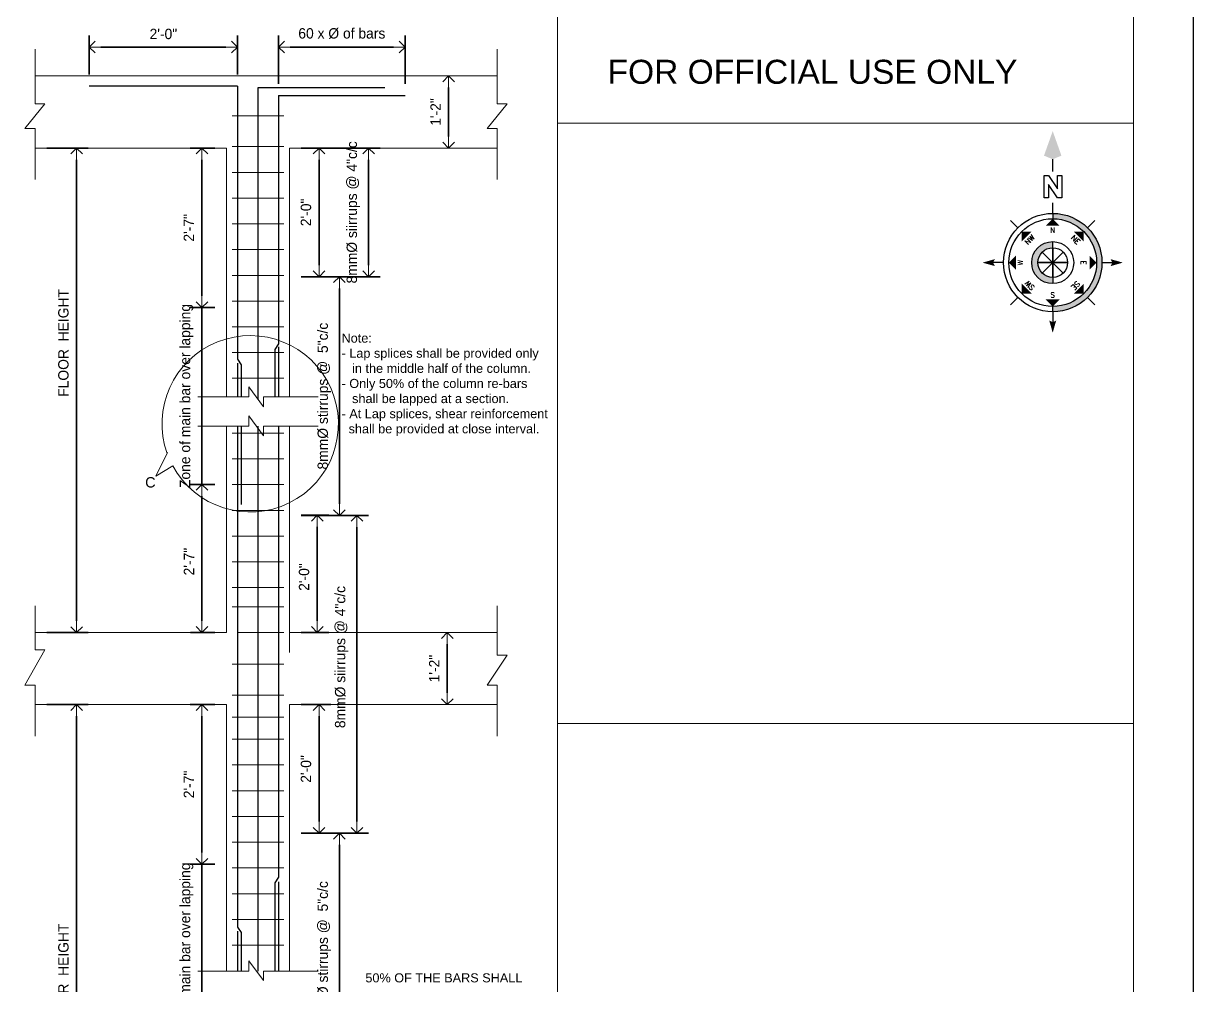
# Model space of a CAD drawing. Header units: inches. Extents: x 10143 to 33197, y -150 to 3760.
# Drawn here: x 15906 to 16809, y 1297 to 2040 of the extents above; entities that cross this region are included whole.
import ezdxf
from ezdxf.enums import TextEntityAlignment as Align

# ---------------------------------------------------------------- set-up
doc = ezdxf.new("R2010")
doc.units = ezdxf.units.IN
doc.header["$LTSCALE"] = 0.5
doc.header["$MEASUREMENT"] = 0
doc.header["$PDMODE"] = 66
for name, color, linetype, lineweight in [('DIM', 180, 'Continuous', 5), ('ELE1', 3, 'Continuous', 9), ('hatch', 9, 'Continuous', 0), ('STIRRUPS', 14, 'Continuous', 18), ('TEXT', 220, 'Continuous', 9), ('texts', 152, 'Continuous', 35)]:
    doc.layers.add(name, color=color, linetype=linetype, lineweight=lineweight)
doc.layers.add('OUTLINE', color=116, linetype='Continuous')
doc.layers.add('REBARS', color=5, linetype='Continuous')
doc.styles.add('Labels', font='arial.ttf', dxfattribs={"height": 8})
doc.styles.add('PRABIN', font='BKANT.TTF', dxfattribs={"height": 8})
doc.styles.add('Romans', font='romans.shx')
doc.styles.get("Standard").update_dxf_attribs({"font": 'arial.ttf'})
doc.dimstyles.new("Copy of S-2'", dxfattribs={"dimscale": 96, "dimtxt": 9, "dimasz": 0.09375, "dimexe": 0.09375, "dimexo": 0.09375, "dimgap": 0.0625, "dimtad": 1, "dimdec": 0, "dimlfac": 0.25, "dimzin": 3, "dimdsep": 46, "dimlunit": 3, "dimtxsty": 'PRABIN', "dimblk": 'OPEN90', "dimcen": 0.09375, "dimdle": 0.09375, "dimclrd": 256, "dimclre": 34, "dimclrt": 256, "dimadec": 0, "dimazin": 1, "dimtfac": 1, "dimtdec": 0, "dimtix": 1, "dimtmove": 0, "dimatfit": 3, "dimldrblk": 'DOTSMALL', "dimfxl": 1, "dimtolj": 1, "dimtzin": 1, "dimarcsym": 0})

# ---------------------------------------------------------------- blocks, each defined once
blk = doc.blocks.new('Anno_North_J_Metric')
h = blk.add_hatch(color=0)
h.paths.add_polyline_path([(-4.17, 0), (-4.68, 0, 1), (4.68, 0), (4.17, 0, -1)])
h.paths.add_polyline_path([(1.41, 0), (2, 0, 1), (-2, 0), (-1.41, 0, -1)])
at = {"color": 0}
for p, q in [((0, 4.68), (0, 5.67)), ((-3.31, 3.31), (-4.01, 4.01)), ((3.31, 3.31), (4.01, 4.01)), ((0, -1.41), (0, 1.41)), ((0, 1.41), (0, -1.41)), ((-4.68, 0), (-5.67, 0)), ((-4.68, 0), (-4.17, 0)), ((-1.41, 0), (-2, 0)), ((1.41, 0), (-1.41, 0)), ((-1.41, 0), (1.41, 0)), ((1, 1), (-1, -1)), ((1, -1), (-1, 1)), ((-1, -1), (1, 1)), ((-1, 1), (1, -1)), ((1.41, 0), (2, 0)), ((4.68, 0), (4.17, 0)), ((4.68, 0), (5.67, 0)), ((8.67, 0), (9.83, 0)), ((-3.31, -3.31), (-4.01, -4.01)), ((3.31, -3.31), (4.01, -4.01)), ((0, -4.68), (0, -5.67))]:
    blk.add_line(p, q, dxfattribs=at)
at = {"color": 0, "linetype": 'ByBlock'}
for p, q in [((6.17, 0.82), (8.27, 0.82)), ((6.17, 0.4), (6.17, 0.82)), ((6.17, -0.44), (7.43, 0.4)), ((7.43, 0.4), (6.17, 0.4)), ((8.27, 0.4), (7.01, -0.44)), ((8.27, 0.82), (8.27, 0.4)), ((6.17, -0.86), (6.17, -0.44)), ((8.27, -0.86), (6.17, -0.86)), ((7.01, -0.44), (8.27, -0.44)), ((8.27, -0.44), (8.27, -0.86))]:
    blk.add_line(p, q, dxfattribs=at)
at = {"color": 0}
for radius in [4.68, 4.17, 2, 1.41]:
    blk.add_circle((0, 0), radius, dxfattribs=at)
for points in [[(-0.33, 5.5), (0, 5.67), (0, 6.67)], [(0, 6.67), (0.33, 5.5), (0, 5.67)], [(0, 4.17), (0.67, 3.5), (-0.67, 3.5)], [(-2.95, 2.95), (-2, 2.95), (-2.95, 2)], [(2.95, 2.95), (2.95, 2), (2, 2.95)], [(-6.67, 0), (-5.5, 0.33), (-5.67, 0)], [(-5.5, -0.33), (-5.67, 0), (-6.67, 0)], [(-4.17, 0), (-3.5, 0.67), (-3.5, -0.67)], [(4.17, 0), (3.5, -0.67), (3.5, 0.67)], [(12.5, 0), (10.17, 0.83), (9.83, 0)], [(9.83, 0), (10.17, -0.83), (12.5, 0)], [(-2.95, -2.95), (-2.95, -2), (-2, -2.95)], [(2.95, -2.95), (2, -2.95), (2.95, -2)], [(0, -4.17), (-0.67, -3.5), (0.67, -3.5)], [(0, -6.67), (-0.33, -5.5), (0, -5.67)], [(0.33, -5.5), (0, -5.67), (0, -6.67)]]:
    blk.add_solid(points, dxfattribs=at)
at = {"color": 0, "style": 'Romans'}
for s, rotation, p in [('SW', 45, (-2, 2)), ('NW', 315, (2, 2)), ('S', 270, (-3.33, 0)), ('N', 270, (2.83, 0)), ('SE', 135, (-2, -2)), ('NE', 225, (2, -2)), ('E', 180, (0, -2.67))]:
    blk.add_text(s, height=0.5, rotation=rotation, dxfattribs=at).set_placement(p, align=Align.CENTER)
blk.add_text('W', height=0.5, dxfattribs=at).set_placement((0, 2.83), align=Align.CENTER)
blk = doc.blocks.new('_Open90')
at = {"color": 0, "linetype": 'ByBlock'}
for p, q in [((0, 0), (-1, 0)), ((-0.5, 0.5), (0, 0)), ((0, 0), (-0.5, -0.5))]:
    blk.add_line(p, q, dxfattribs=at)
blk = doc.blocks.new('*D804')
at = {"layer": 'Defpoints', "color": 0, "lineweight": 35, "transparency": 16777216}
for p in [(98423.67, -9756.3), (98404.61, -9892.81), (98423.51, -9892.81)]:
    blk.add_point(p, dxfattribs=at)
at = {"layer": 'DIM', "lineweight": -2, "transparency": 16777216}
for p, q in [((98404.61, -9747.3), (98404.61, -9738.3)), ((98404.61, -9756.3), (98404.61, -9892.81)), ((98404.61, -9901.81), (98404.61, -9910.81))]:
    blk.add_line(p, q, dxfattribs=at)
at = {"layer": 'DIM', "color": 34, "lineweight": -2, "transparency": 16777216}
for p, q in [((98414.67, -9756.3), (98395.61, -9756.3)), ((98414.51, -9892.81), (98395.61, -9892.81))]:
    blk.add_line(p, q, dxfattribs=at)
at = {"layer": 'DIM', "lineweight": -2, "transparency": 16777216, "xscale": 9, "yscale": 9, "zscale": 9}
for p, rotation in [((98404.61, -9756.3), 270), ((98404.61, -9892.81), 90)]:
    blk.add_blockref('_Open90', p, dxfattribs=dict(at, rotation=rotation))
at = {"layer": 'DIM', "transparency": 16777216, "insert": (98392.81, -9824.55), "char_height": 8, "attachment_point": 5, "rotation": 90, "style": 'PRABIN'}
blk.add_mtext('\\A1;Zone of main bar over lapping', dxfattribs=at)
blk = doc.blocks.new('_DOTSMALL')
at = {"color": 0, "linetype": 'ByBlock', "const_width": 0.5}
blk.add_lwpolyline([(-0.0625, 0, 1), (0.0625, 0, 1)], format="xyb", close=True, dxfattribs=at)
blk = doc.blocks.new('*D805')
at = {"layer": 'Defpoints', "color": 0, "lineweight": 35, "transparency": 16777216}
for p in [(98472.36, -9732.46), (98510.86, -9732.46), (98472.36, -9916.82)]:
    blk.add_point(p, dxfattribs=at)
at = {"layer": 'DIM', "color": 34, "lineweight": -2, "transparency": 16777216}
for p, q in [((98481.36, -9732.46), (98519.86, -9732.46)), ((98481.36, -9916.82), (98519.86, -9916.82))]:
    blk.add_line(p, q, dxfattribs=at)
at = {"layer": 'DIM', "lineweight": -2, "transparency": 16777216}
blk.add_line((98510.86, -9907.82), (98510.86, -9741.46), dxfattribs=at)
at = {"layer": 'DIM', "lineweight": -2, "transparency": 16777216, "xscale": 9, "yscale": 9, "zscale": 9}
for p, rotation in [((98510.86, -9732.46), 90), ((98510.86, -9916.82), 270)]:
    blk.add_blockref('_Open90', p, dxfattribs=dict(at, rotation=rotation))
at = {"layer": 'DIM', "transparency": 16777216, "insert": (98499.13, -9824.64), "char_height": 8, "attachment_point": 5, "rotation": 90, "style": 'PRABIN'}
blk.add_mtext('\\A1;8mm%%C stirrups @  5"c/c', dxfattribs=at)
blk = doc.blocks.new('*D806')
at = {"layer": 'Defpoints', "color": 0, "lineweight": 35, "transparency": 16777216}
for p in [(98275.84, -9633.1), (98275.84, -10007.2), (98307.89, -10007.2)]:
    blk.add_point(p, dxfattribs=at)
at = {"layer": 'DIM', "color": 34, "lineweight": -2, "transparency": 16777216}
for p, q in [((98284.84, -9633.1), (98316.89, -9633.1)), ((98284.84, -10007.2), (98316.89, -10007.2))]:
    blk.add_line(p, q, dxfattribs=at)
at = {"layer": 'DIM', "lineweight": -2, "transparency": 16777216}
blk.add_line((98307.89, -9642.1), (98307.89, -9998.2), dxfattribs=at)
at = {"layer": 'DIM', "lineweight": -2, "transparency": 16777216, "xscale": 9, "yscale": 9, "zscale": 9}
for p, rotation in [((98307.89, -9633.1), 90), ((98307.89, -10007.2), 270)]:
    blk.add_blockref('_Open90', p, dxfattribs=dict(at, rotation=rotation))
at = {"layer": 'DIM', "transparency": 16777216, "insert": (98297.78, -9783.56), "char_height": 8, "attachment_point": 5, "rotation": 90, "style": 'PRABIN'}
blk.add_mtext('\\A1;FLOOR  HEIGHT', dxfattribs=at)
blk = doc.blocks.new('*D807')
at = {"layer": 'Defpoints', "color": 0, "lineweight": 35, "transparency": 16777216}
for p in [(98472.2, -9916.65), (98472.2, -10007.04), (98493.66, -10007.04)]:
    blk.add_point(p, dxfattribs=at)
at = {"layer": 'DIM', "color": 34, "lineweight": -2, "transparency": 16777216}
for p, q in [((98481.2, -9916.65), (98502.66, -9916.65)), ((98481.2, -10007.04), (98502.66, -10007.04))]:
    blk.add_line(p, q, dxfattribs=at)
at = {"layer": 'DIM', "lineweight": -2, "transparency": 16777216}
blk.add_line((98493.66, -9925.65), (98493.66, -9998.04), dxfattribs=at)
at = {"layer": 'DIM', "lineweight": -2, "transparency": 16777216, "xscale": 9, "yscale": 9, "zscale": 9}
for p, rotation in [((98493.66, -9916.65), 90), ((98493.66, -10007.04), 270)]:
    blk.add_blockref('_Open90', p, dxfattribs=dict(at, rotation=rotation))
at = {"layer": 'DIM', "transparency": 16777216, "insert": (98483.56, -9964.35), "char_height": 8, "attachment_point": 5, "rotation": 90, "style": 'PRABIN'}
blk.add_mtext('\\A1;2\'-0"', dxfattribs=at)
blk = doc.blocks.new('*D808')
at = {"layer": 'Defpoints', "color": 0, "lineweight": 35, "transparency": 16777216}
for p in [(98423.51, -9892.81), (98404.73, -10007.04), (98423.51, -10007.04)]:
    blk.add_point(p, dxfattribs=at)
at = {"layer": 'DIM', "color": 34, "lineweight": -2, "transparency": 16777216}
for p, q in [((98414.51, -9892.81), (98395.73, -9892.81)), ((98414.51, -10007.04), (98395.73, -10007.04))]:
    blk.add_line(p, q, dxfattribs=at)
at = {"layer": 'DIM', "lineweight": -2, "transparency": 16777216}
blk.add_line((98404.73, -9901.81), (98404.73, -9998.04), dxfattribs=at)
at = {"layer": 'DIM', "lineweight": -2, "transparency": 16777216, "xscale": 9, "yscale": 9, "zscale": 9}
for p, rotation in [((98404.73, -9892.81), 90), ((98404.73, -10007.04), 270)]:
    blk.add_blockref('_Open90', p, dxfattribs=dict(at, rotation=rotation))
at = {"layer": 'DIM', "transparency": 16777216, "insert": (98394.69, -9952.42), "char_height": 8, "attachment_point": 5, "rotation": 90, "style": 'PRABIN'}
blk.add_mtext('\\A1;2\'-7"', dxfattribs=at)
blk = doc.blocks.new('*D813')
at = {"layer": 'Defpoints', "color": 0, "lineweight": 35, "transparency": 16777216}
for p in [(98472.36, -9916.82), (98524.29, -9916.82), (98472.36, -10162.2)]:
    blk.add_point(p, dxfattribs=at)
at = {"layer": 'DIM', "color": 34, "lineweight": -2, "transparency": 16777216}
for p, q in [((98481.36, -9916.82), (98533.29, -9916.82)), ((98481.36, -10162.2), (98533.29, -10162.2))]:
    blk.add_line(p, q, dxfattribs=at)
at = {"layer": 'DIM', "lineweight": -2, "transparency": 16777216}
blk.add_line((98524.29, -10153.2), (98524.29, -9925.82), dxfattribs=at)
at = {"layer": 'DIM', "lineweight": -2, "transparency": 16777216, "xscale": 9, "yscale": 9, "zscale": 9}
for p, rotation in [((98524.29, -9916.82), 90), ((98524.29, -10162.2), 270)]:
    blk.add_blockref('_Open90', p, dxfattribs=dict(at, rotation=rotation))
at = {"layer": 'DIM', "transparency": 16777216, "insert": (98512.57, -10026.11), "char_height": 8, "attachment_point": 5, "rotation": 90, "style": 'PRABIN'}
blk.add_mtext('\\A1;8mm%%C siirrups @ 4"c/c', dxfattribs=at)
blk = doc.blocks.new('*D816')
at = {"layer": 'Defpoints', "color": 0, "lineweight": 35, "transparency": 16777216}
for p in [(98561.45, -9555.11), (98463.91, -9592.57), (98561.45, -9592.57)]:
    blk.add_point(p, dxfattribs=at)
at = {"layer": 'DIM', "color": 34, "lineweight": -2, "transparency": 16777216}
for p, q in [((98463.91, -9583.57), (98463.91, -9546.11)), ((98561.45, -9583.57), (98561.45, -9546.11))]:
    blk.add_line(p, q, dxfattribs=at)
at = {"layer": 'DIM', "lineweight": -2, "transparency": 16777216}
blk.add_line((98472.91, -9555.11), (98552.45, -9555.11), dxfattribs=at)
at = {"layer": 'DIM', "lineweight": -2, "transparency": 16777216, "xscale": 9, "yscale": 9, "zscale": 9, "rotation": 180}
blk.add_blockref('_Open90', (98463.91, -9555.11), dxfattribs=at)
at = {"layer": 'DIM', "lineweight": -2, "transparency": 16777216, "xscale": 9, "yscale": 9, "zscale": 9}
blk.add_blockref('_Open90', (98561.45, -9555.11), dxfattribs=at)
at = {"layer": 'DIM', "transparency": 16777216, "insert": (98512.68, -9544.69), "char_height": 8, "attachment_point": 5, "style": 'PRABIN'}
blk.add_mtext('\\A1;60 x %%c of bars', dxfattribs=at)
blk = doc.blocks.new('*D817')
at = {"layer": 'Defpoints', "color": 0, "lineweight": 35, "transparency": 16777216}
for p in [(98432.12, -9555.15), (98317.75, -9585.4), (98432.12, -9585.4)]:
    blk.add_point(p, dxfattribs=at)
at = {"layer": 'DIM', "color": 34, "lineweight": -2, "transparency": 16777216}
for p, q in [((98317.75, -9576.4), (98317.75, -9546.15)), ((98432.12, -9576.4), (98432.12, -9546.15))]:
    blk.add_line(p, q, dxfattribs=at)
at = {"layer": 'DIM', "lineweight": -2, "transparency": 16777216}
blk.add_line((98326.75, -9555.15), (98423.12, -9555.15), dxfattribs=at)
at = {"layer": 'DIM', "lineweight": -2, "transparency": 16777216, "xscale": 9, "yscale": 9, "zscale": 9, "rotation": 180}
blk.add_blockref('_Open90', (98317.75, -9555.15), dxfattribs=at)
at = {"layer": 'DIM', "lineweight": -2, "transparency": 16777216, "xscale": 9, "yscale": 9, "zscale": 9}
blk.add_blockref('_Open90', (98432.12, -9555.15), dxfattribs=at)
at = {"layer": 'DIM', "transparency": 16777216, "insert": (98374.93, -9545.05), "char_height": 8, "attachment_point": 5, "style": 'PRABIN'}
blk.add_mtext('\\A1;2\'-0"', dxfattribs=at)
blk = doc.blocks.new('*D818')
at = {"layer": 'Defpoints', "color": 0, "lineweight": 35, "transparency": 16777216}
for p in [(98423.67, -9633.1), (98404.61, -9756.3), (98423.67, -9756.3)]:
    blk.add_point(p, dxfattribs=at)
at = {"layer": 'DIM', "color": 34, "lineweight": -2, "transparency": 16777216}
for p, q in [((98414.67, -9633.1), (98395.61, -9633.1)), ((98414.67, -9756.3), (98395.61, -9756.3))]:
    blk.add_line(p, q, dxfattribs=at)
at = {"layer": 'DIM', "lineweight": -2, "transparency": 16777216}
blk.add_line((98404.61, -9642.1), (98404.61, -9747.3), dxfattribs=at)
at = {"layer": 'DIM', "lineweight": -2, "transparency": 16777216, "xscale": 9, "yscale": 9, "zscale": 9}
for p, rotation in [((98404.61, -9633.1), 90), ((98404.61, -9756.3), 270)]:
    blk.add_blockref('_Open90', p, dxfattribs=dict(at, rotation=rotation))
at = {"layer": 'DIM', "transparency": 16777216, "insert": (98394.57, -9694.7), "char_height": 8, "attachment_point": 5, "rotation": 90, "style": 'PRABIN'}
blk.add_mtext('\\A1;2\'-7"', dxfattribs=at)
blk = doc.blocks.new('*D819')
at = {"layer": 'Defpoints', "color": 0, "lineweight": 35, "transparency": 16777216}
for p in [(98472.36, -9633.1), (98472.36, -9732.46), (98495.12, -9732.46)]:
    blk.add_point(p, dxfattribs=at)
at = {"layer": 'DIM', "color": 34, "lineweight": -2, "transparency": 16777216}
for p, q in [((98481.36, -9633.1), (98504.12, -9633.1)), ((98481.36, -9732.46), (98504.12, -9732.46))]:
    blk.add_line(p, q, dxfattribs=at)
at = {"layer": 'DIM', "lineweight": -2, "transparency": 16777216}
blk.add_line((98495.12, -9642.1), (98495.12, -9723.46), dxfattribs=at)
at = {"layer": 'DIM', "lineweight": -2, "transparency": 16777216, "xscale": 9, "yscale": 9, "zscale": 9}
for p, rotation in [((98495.12, -9633.1), 90), ((98495.12, -9732.46), 270)]:
    blk.add_blockref('_Open90', p, dxfattribs=dict(at, rotation=rotation))
at = {"layer": 'DIM', "transparency": 16777216, "insert": (98485.02, -9682.78), "char_height": 8, "attachment_point": 5, "rotation": 90, "style": 'PRABIN'}
blk.add_mtext('\\A1;2\'-0"', dxfattribs=at)
blk = doc.blocks.new('*D820')
at = {"layer": 'Defpoints', "color": 0, "lineweight": 35, "transparency": 16777216}
for p in [(98472.36, -9633.1), (98533.28, -9633.1), (98472.36, -9732.46)]:
    blk.add_point(p, dxfattribs=at)
at = {"layer": 'DIM', "color": 34, "lineweight": -2, "transparency": 16777216}
for p, q in [((98481.36, -9633.1), (98542.28, -9633.1)), ((98481.36, -9732.46), (98542.28, -9732.46))]:
    blk.add_line(p, q, dxfattribs=at)
at = {"layer": 'DIM', "lineweight": -2, "transparency": 16777216}
blk.add_line((98533.28, -9723.46), (98533.28, -9642.1), dxfattribs=at)
at = {"layer": 'DIM', "lineweight": -2, "transparency": 16777216, "xscale": 9, "yscale": 9, "zscale": 9}
for p, rotation in [((98533.28, -9633.1), 90), ((98533.28, -9732.46), 270)]:
    blk.add_blockref('_Open90', p, dxfattribs=dict(at, rotation=rotation))
at = {"layer": 'DIM', "transparency": 16777216, "insert": (98521.56, -9682.78), "char_height": 8, "attachment_point": 5, "rotation": 90, "style": 'PRABIN'}
blk.add_mtext('\\A1;8mm%%C siirrups @ 4"c/c', dxfattribs=at)
blk = doc.blocks.new('*D822')
at = {"layer": 'Defpoints', "color": 0, "lineweight": 35, "ltscale": 0.5, "transparency": 16777216}
for p in [(98595.12, -9577.46), (98595.12, -9577.46), (98595.12, -9633.1)]:
    blk.add_point(p, dxfattribs=at)
at = {"layer": 'DIM', "lineweight": -2, "ltscale": 0.5, "transparency": 16777216}
blk.add_line((98595.12, -9624.1), (98595.12, -9586.46), dxfattribs=at)
at = {"layer": 'DIM', "lineweight": -2, "ltscale": 0.5, "transparency": 16777216, "xscale": 9, "yscale": 9, "zscale": 9}
for p, rotation in [((98595.12, -9577.46), 90), ((98595.12, -9633.1), 270)]:
    blk.add_blockref('_Open90', p, dxfattribs=dict(at, rotation=rotation))
at = {"layer": 'DIM', "ltscale": 0.5, "transparency": 16777216, "insert": (98585.08, -9605.28), "char_height": 8, "attachment_point": 5, "rotation": 90, "style": 'PRABIN'}
blk.add_mtext('\\A1;1\'-2"', dxfattribs=at)
blk = doc.blocks.new('*D824')
at = {"layer": 'Defpoints', "color": 0, "lineweight": 35, "transparency": 16777216}
for p in [(98423.67, -10186.05), (98404.61, -10325.58), (98423.67, -10325.58)]:
    blk.add_point(p, dxfattribs=at)
at = {"layer": 'DIM', "lineweight": -2, "transparency": 16777216}
for p, q in [((98404.61, -10177.05), (98404.61, -10168.05)), ((98404.61, -10186.05), (98404.61, -10325.58)), ((98404.61, -10334.58), (98404.61, -10343.58))]:
    blk.add_line(p, q, dxfattribs=at)
at = {"layer": 'DIM', "color": 34, "lineweight": -2, "transparency": 16777216}
for p, q in [((98414.67, -10186.05), (98395.61, -10186.05)), ((98414.67, -10325.58), (98395.61, -10325.58))]:
    blk.add_line(p, q, dxfattribs=at)
at = {"layer": 'DIM', "lineweight": -2, "transparency": 16777216, "xscale": 9, "yscale": 9, "zscale": 9}
for p, rotation in [((98404.61, -10186.05), 270), ((98404.61, -10325.58), 90)]:
    blk.add_blockref('_Open90', p, dxfattribs=dict(at, rotation=rotation))
at = {"layer": 'DIM', "transparency": 16777216, "insert": (98392.81, -10255.82), "char_height": 8, "attachment_point": 5, "rotation": 90, "style": 'PRABIN'}
blk.add_mtext('\\A1;Zone of main bar over lapping', dxfattribs=at)
blk = doc.blocks.new('*D826')
at = {"layer": 'Defpoints', "color": 0, "lineweight": 35, "transparency": 16777216}
for p in [(98472.36, -10162.2), (98510.86, -10162.2), (98472.36, -10349.43)]:
    blk.add_point(p, dxfattribs=at)
at = {"layer": 'DIM', "color": 34, "lineweight": -2, "transparency": 16777216}
for p, q in [((98481.36, -10162.2), (98519.86, -10162.2)), ((98481.36, -10349.43), (98519.86, -10349.43))]:
    blk.add_line(p, q, dxfattribs=at)
at = {"layer": 'DIM', "lineweight": -2, "transparency": 16777216}
blk.add_line((98510.86, -10340.43), (98510.86, -10171.2), dxfattribs=at)
at = {"layer": 'DIM', "lineweight": -2, "transparency": 16777216, "xscale": 9, "yscale": 9, "zscale": 9}
for p, rotation in [((98510.86, -10162.2), 90), ((98510.86, -10349.43), 270)]:
    blk.add_blockref('_Open90', p, dxfattribs=dict(at, rotation=rotation))
at = {"layer": 'DIM', "transparency": 16777216, "insert": (98499.13, -10255.82), "char_height": 8, "attachment_point": 5, "rotation": 90, "style": 'PRABIN'}
blk.add_mtext('\\A1;8mm%%C stirrups @  5"c/c', dxfattribs=at)
blk = doc.blocks.new('*D827')
at = {"layer": 'Defpoints', "color": 0, "lineweight": 35, "transparency": 16777216}
for p in [(98423.67, -10062.84), (98404.61, -10186.05), (98423.67, -10186.05)]:
    blk.add_point(p, dxfattribs=at)
at = {"layer": 'DIM', "color": 34, "lineweight": -2, "transparency": 16777216}
for p, q in [((98414.67, -10062.84), (98395.61, -10062.84)), ((98414.67, -10186.05), (98395.61, -10186.05))]:
    blk.add_line(p, q, dxfattribs=at)
at = {"layer": 'DIM', "lineweight": -2, "transparency": 16777216}
blk.add_line((98404.61, -10071.84), (98404.61, -10177.05), dxfattribs=at)
at = {"layer": 'DIM', "lineweight": -2, "transparency": 16777216, "xscale": 9, "yscale": 9, "zscale": 9}
for p, rotation in [((98404.61, -10062.84), 90), ((98404.61, -10186.05), 270)]:
    blk.add_blockref('_Open90', p, dxfattribs=dict(at, rotation=rotation))
at = {"layer": 'DIM', "transparency": 16777216, "insert": (98394.57, -10124.45), "char_height": 8, "attachment_point": 5, "rotation": 90, "style": 'PRABIN'}
blk.add_mtext('\\A1;2\'-7"', dxfattribs=at)
blk = doc.blocks.new('*D828')
at = {"layer": 'Defpoints', "color": 0, "lineweight": 35, "transparency": 16777216}
for p in [(98472.36, -10062.84), (98472.36, -10162.2), (98495.12, -10162.2)]:
    blk.add_point(p, dxfattribs=at)
at = {"layer": 'DIM', "color": 34, "lineweight": -2, "transparency": 16777216}
for p, q in [((98481.36, -10062.84), (98504.12, -10062.84)), ((98481.36, -10162.2), (98504.12, -10162.2))]:
    blk.add_line(p, q, dxfattribs=at)
at = {"layer": 'DIM', "lineweight": -2, "transparency": 16777216}
blk.add_line((98495.12, -10071.84), (98495.12, -10153.2), dxfattribs=at)
at = {"layer": 'DIM', "lineweight": -2, "transparency": 16777216, "xscale": 9, "yscale": 9, "zscale": 9}
for p, rotation in [((98495.12, -10062.84), 90), ((98495.12, -10162.2), 270)]:
    blk.add_blockref('_Open90', p, dxfattribs=dict(at, rotation=rotation))
at = {"layer": 'DIM', "transparency": 16777216, "insert": (98485.02, -10112.52), "char_height": 8, "attachment_point": 5, "rotation": 90, "style": 'PRABIN'}
blk.add_mtext('\\A1;2\'-0"', dxfattribs=at)
blk = doc.blocks.new('*D829')
at = {"layer": 'Defpoints', "color": 0, "lineweight": 35, "transparency": 16777216}
for p in [(98275.84, -10062.84), (98275.84, -10439.82), (98307.89, -10439.82)]:
    blk.add_point(p, dxfattribs=at)
at = {"layer": 'DIM', "color": 34, "lineweight": -2, "transparency": 16777216}
for p, q in [((98284.84, -10062.84), (98316.89, -10062.84)), ((98284.84, -10439.82), (98316.89, -10439.82))]:
    blk.add_line(p, q, dxfattribs=at)
at = {"layer": 'DIM', "lineweight": -2, "transparency": 16777216}
blk.add_line((98307.89, -10071.84), (98307.89, -10430.82), dxfattribs=at)
at = {"layer": 'DIM', "lineweight": -2, "transparency": 16777216, "xscale": 9, "yscale": 9, "zscale": 9}
for p, rotation in [((98307.89, -10062.84), 90), ((98307.89, -10439.82), 270)]:
    blk.add_blockref('_Open90', p, dxfattribs=dict(at, rotation=rotation))
at = {"layer": 'DIM', "transparency": 16777216, "insert": (98297.78, -10273.53), "char_height": 8, "attachment_point": 5, "rotation": 90, "style": 'PRABIN'}
blk.add_mtext('\\A1;FLOOR  HEIGHT', dxfattribs=at)
blk = doc.blocks.new('*D831')
at = {"layer": 'Defpoints', "color": 0, "lineweight": 35, "ltscale": 0.5, "transparency": 16777216}
for p in [(98594.06, -10007.2), (98594.06, -10007.2), (98594.06, -10062.84)]:
    blk.add_point(p, dxfattribs=at)
at = {"layer": 'DIM', "lineweight": -2, "ltscale": 0.5, "transparency": 16777216}
blk.add_line((98594.06, -10053.84), (98594.06, -10016.2), dxfattribs=at)
at = {"layer": 'DIM', "lineweight": -2, "ltscale": 0.5, "transparency": 16777216, "xscale": 9, "yscale": 9, "zscale": 9}
for p, rotation in [((98594.06, -10007.2), 90), ((98594.06, -10062.84), 270)]:
    blk.add_blockref('_Open90', p, dxfattribs=dict(at, rotation=rotation))
at = {"layer": 'DIM', "ltscale": 0.5, "transparency": 16777216, "insert": (98584.02, -10035.02), "char_height": 8, "attachment_point": 5, "rotation": 90, "style": 'PRABIN'}
blk.add_mtext('\\A1;1\'-2"', dxfattribs=at)
blk = doc.blocks.new('FGDF')
at = {"layer": 'DIM'}
for p, q in [((98472.36, -9577.46), (98632.63, -9577.46)), ((98472.36, -9577.46), (98632.63, -9577.46)), ((98472.36, -9577.46), (98632.63, -9577.46)), ((98632.63, -9577.46), (98475.34, -9577.46)), ((98472.36, -9633.1), (98632.63, -9633.1)), ((98472.36, -9633.1), (98632.63, -9633.1)), ((98472.36, -9633.1), (98632.63, -9633.1)), ((98369.13, -9886.37), (98378.18, -9868.28)), ((98369.13, -9886.37), (98382.1, -9878.44)), ((98472.36, -10007.2), (98632.63, -10007.2)), ((98275.84, -10062.84), (98394.73, -10062.84)), ((98275.84, -10062.84), (98394.73, -10062.84)), ((98394.73, -10062.84), (98423.67, -10062.84)), ((98472.36, -10062.84), (98632.63, -10062.84)), ((98472.36, -10062.84), (98632.63, -10062.84)), ((98632.63, -10062.84), (98475.34, -10062.84))]:
    blk.add_line(p, q, dxfattribs=at)
blk.add_arc((98441.96, -9846.01), 68.08, 208.43941, 199.67534, dxfattribs=at)
at = {"layer": 'hatch'}
blk.add_line((98428.09, -9608.17), (98467.89, -9608.17), dxfattribs=at)
at = {"layer": 'OUTLINE', "lineweight": 18, "ltscale": 0.1}
for p, q in [((98275.84, -9577.46), (98632.63, -9577.46)), ((98275.84, -9633.1), (98423.67, -9633.1)), ((98423.67, -9633.1), (98423.67, -9825.23)), ((98472.36, -9633.1), (98472.36, -9825.23)), ((98632.63, -9633.1), (98475.34, -9633.1)), ((98423.67, -9847.77), (98423.67, -10007.2)), ((98472.36, -9847.77), (98472.36, -10022.49)), ((98275.84, -10007.2), (98423.67, -10007.2)), ((98632.63, -10007.2), (98475.34, -10007.2)), ((98423.67, -10062.84), (98423.67, -10268.6)), ((98472.36, -10062.84), (98472.36, -10268.6)), ((98632.63, -10062.84), (98475.34, -10062.84))]:
    blk.add_line(p, q, dxfattribs=at)
for points in [[(98275.84, -9657.5), (98275.84, -9618.03), (98268, -9618.03), (98283.41, -9598.86), (98275.84, -9598.86), (98275.84, -9556.74)], [(98632.63, -9657.5), (98632.63, -9618.03), (98624.79, -9618.03), (98640.2, -9598.86), (98632.63, -9598.86), (98632.63, -9556.74)], [(98401.51, -9825.23), (98440.98, -9825.23), (98440.98, -9817.4), (98452.2, -9832.8), (98452.2, -9825.23), (98494.31, -9825.23)], [(98401.51, -9847.77), (98440.98, -9847.77), (98440.98, -9839.93), (98452.2, -9855.34), (98452.2, -9847.77), (98494.31, -9847.77)], [(98275.84, -10087.25), (98275.84, -10047.78), (98268, -10047.78), (98283.41, -10020.66), (98275.84, -10020.66), (98275.84, -9986.49)], [(98632.63, -10087.25), (98632.63, -10047.78), (98624.79, -10047.78), (98640.2, -10024.63), (98632.63, -10024.63), (98632.63, -9986.49)], [(98401.51, -10268.6), (98440.98, -10268.6), (98440.98, -10260.76), (98452.2, -10275.83), (98452.2, -10268.6), (98494.31, -10268.6)]]:
    blk.add_lwpolyline(points, dxfattribs=at)
at = {"layer": 'REBARS'}
for p, q in [((98432.12, -9585.4), (98317.75, -9585.4)), ((98432.12, -9585.4), (98432.12, -9796.2)), ((98447.99, -9586.33), (98545.95, -9586.33)), ((98447.99, -9827.03), (98447.99, -9586.33)), ((98463.91, -9592.57), (98561.45, -9592.57)), ((98463.91, -9592.57), (98463.91, -9784.26)), ((98463.91, -9784.26), (98460.98, -9788.52)), ((98460.98, -9788.52), (98460.98, -9825.23)), ((98463.91, -9786.5), (98463.91, -9825.23)), ((98432.12, -9796.2), (98435.06, -9800.46)), ((98432.12, -9799.29), (98432.12, -9825.23)), ((98435.06, -9800.46), (98435.06, -9825.23)), ((98432.12, -9847.77), (98432.12, -10007.2)), ((98435.06, -9847.77), (98435.06, -9908.25)), ((98447.99, -10007.2), (98447.99, -9847.77)), ((98463.91, -9847.77), (98463.91, -10007.2)), ((98432.12, -10007.2), (98432.12, -10234.59)), ((98447.99, -10268.6), (98447.99, -10007.2)), ((98463.91, -10007.2), (98463.91, -10196.15)), ((98463.91, -10196.15), (98460.98, -10200.41)), ((98460.98, -10200.41), (98460.98, -10268.6)), ((98463.91, -10199.66), (98463.91, -10268.6)), ((98432.12, -10234.59), (98435.06, -10238.85)), ((98432.12, -10237.68), (98432.12, -10268.6)), ((98435.06, -10238.85), (98435.06, -10268.6))]:
    blk.add_line(p, q, dxfattribs=at)
at = {"layer": 'STIRRUPS', "ltscale": 0.1}
for p, q in [((98428.09, -9608.17), (98467.89, -9608.17)), ((98428.09, -9632.02), (98467.89, -9632.02)), ((98428.09, -9651.89), (98467.89, -9651.89)), ((98428.09, -9651.89), (98467.89, -9651.89)), ((98428.09, -9671.76), (98467.89, -9671.76)), ((98428.09, -9691.63), (98467.89, -9691.63)), ((98428.09, -9711.5), (98467.89, -9711.5)), ((98428.09, -9731.38), (98467.89, -9731.38)), ((98428.09, -9731.38), (98467.89, -9731.38)), ((98428.09, -9751.25), (98467.89, -9751.25)), ((98428.09, -9771.12), (98467.89, -9771.12)), ((98428.09, -9790.99), (98467.89, -9790.99)), ((98428.09, -9810.86), (98467.89, -9810.86)), ((98428.09, -9853.23), (98467.89, -9853.23)), ((98428.09, -9873.1), (98467.89, -9873.1)), ((98428.09, -9892.97), (98467.89, -9892.97)), ((98428.09, -9912.84), (98467.89, -9912.84)), ((98428.09, -9932.71), (98467.89, -9932.71)), ((98428.09, -9952.59), (98467.89, -9952.59)), ((98428.09, -9972.46), (98467.89, -9972.46)), ((98428.09, -9972.46), (98467.89, -9972.46)), ((98428.09, -9987.33), (98467.89, -9987.33)), ((98432.12, -10007.2), (98467.89, -10007.2)), ((98428.09, -10031.66), (98467.89, -10031.66)), ((98428.09, -10055.51), (98467.89, -10055.51)), ((98428.09, -10072.45), (98467.89, -10072.45)), ((98428.09, -10089.59), (98467.89, -10089.59)), ((98428.09, -10109.46), (98467.89, -10109.46)), ((98428.09, -10129.33), (98467.89, -10129.33)), ((98428.09, -10149.2), (98467.89, -10149.2)), ((98428.09, -10169.07), (98467.89, -10169.07)), ((98428.09, -10169.07), (98467.89, -10169.07)), ((98428.09, -10188.95), (98467.89, -10188.95)), ((98428.09, -10208.82), (98467.89, -10208.82)), ((98428.09, -10228.69), (98467.89, -10228.69)), ((98428.09, -10248.56), (98467.89, -10248.56))]:
    blk.add_line(p, q, dxfattribs=at)
at = {"layer": 'texts', "color": 254, "ltscale": 0.1, "style": 'Labels'}
blk.add_text('50% OF THE BARS SHALL ', height=7, dxfattribs=at).set_placement((98530.85, -10277.31))
at = {"layer": 'texts', "color": 254, "ltscale": 0.1, "insert": (98512.47, -9815.91), "char_height": 7, "attachment_point": 4, "style": 'Labels'}
blk.add_mtext('\\A1;Note:\\P\\pi-9,l9,t9;- Lap splices shall be provided only \\P\\pi0,l0,tz;   in the middle half of the column.\\P\\pi-9,l9,t9;- Only 50% of the column re-bars \\P   shall be lapped at a section.\\P- At Lap splices, shear reinforcement\\P  shall be provided at close interval.', dxfattribs=at)
at = {"layer": 'texts', "color": 254, "ltscale": 0.1, "insert": (98364.88, -9891.26), "char_height": 8, "width": 110.8746, "attachment_point": 5, "style": 'Labels'}
blk.add_mtext('\\pi-112,l112;C', dxfattribs=at)
at = {"layer": 'DIM'}
for base, p1, p2, text, picture, middle in [((98561.45, -9555.11), (98463.91, -9592.57), (98561.45, -9592.57), '60 x %%c of bars', '*D816', (98512.68, -9544.69)), ((98432.12, -9555.15), (98317.75, -9585.4), (98432.12, -9585.4), '2\'-0"', '*D817', (98374.93, -9545.05))]:
    dim = blk.add_linear_dim(base=base, p1=p1, p2=p2, text=text, dimstyle="Copy of S-2'", dxfattribs=at)
    dim.commit()
    dim.dimension.update_dxf_attribs({"geometry": picture, "text_midpoint": middle})
at = {"layer": 'DIM', "ltscale": 0.5}
for base, p1, p2, picture, middle in [((98595.12, -9577.46), (98595.12, -9633.1), (98595.12, -9577.46), '*D822', (98585.08, -9605.28)), ((98594.06, -10007.2), (98594.06, -10062.84), (98594.06, -10007.2), '*D831', (98584.02, -10035.02))]:
    dim = blk.add_linear_dim(base=base, p1=p1, p2=p2, angle=90, text='1\'-2"', dimstyle="Copy of S-2'", dxfattribs=at)
    dim.commit()
    dim.dimension.update_dxf_attribs({"geometry": picture, "text_midpoint": middle})
at = {"layer": 'DIM'}
for base, p1, p2, text, picture, middle in [((98307.89, -10007.2), (98275.84, -9633.1), (98275.84, -10007.2), 'FLOOR  HEIGHT', '*D806', (98307.89, -9783.56)), ((98533.28, -9633.1), (98472.36, -9732.46), (98472.36, -9633.1), '8mm%%C siirrups @ 4"c/c', '*D820', (98533.28, -9682.78)), ((98404.73, -10007.04), (98423.51, -9892.81), (98423.51, -10007.04), '2\'-7"', '*D808', (98404.73, -9952.42)), ((98493.66, -10007.04), (98472.2, -9916.65), (98472.2, -10007.04), '2\'-0"', '*D807', (98493.66, -9964.35)), ((98524.29, -9916.82), (98472.36, -10162.2), (98472.36, -9916.82), '8mm%%C siirrups @ 4"c/c', '*D813', (98524.29, -10026.11)), ((98307.89, -10439.82), (98275.84, -10062.84), (98275.84, -10439.82), 'FLOOR  HEIGHT', '*D829', (98307.89, -10273.53))]:
    dim = blk.add_linear_dim(base=base, p1=p1, p2=p2, angle=90, text=text, dimstyle="Copy of S-2'", dxfattribs=at)
    dim.commit()
    dim.dimension.update_dxf_attribs({"geometry": picture, "text_midpoint": middle, "dimtype": 128})
for base, p1, p2, text, picture, middle in [((98404.61, -9756.3), (98423.67, -9633.1), (98423.67, -9756.3), '2\'-7"', '*D818', (98394.57, -9694.7)), ((98495.12, -9732.46), (98472.36, -9633.1), (98472.36, -9732.46), '2\'-0"', '*D819', (98485.02, -9682.78)), ((98404.61, -9892.81), (98423.67, -9756.3), (98423.51, -9892.81), 'Zone of main bar over lapping', '*D804', (98392.81, -9824.55)), ((98404.61, -10186.05), (98423.67, -10062.84), (98423.67, -10186.05), '2\'-7"', '*D827', (98394.57, -10124.45)), ((98495.12, -10162.2), (98472.36, -10062.84), (98472.36, -10162.2), '2\'-0"', '*D828', (98485.02, -10112.52)), ((98404.61, -10325.58), (98423.67, -10186.05), (98423.67, -10325.58), 'Zone of main bar over lapping', '*D824', (98392.81, -10255.82))]:
    dim = blk.add_linear_dim(base=base, p1=p1, p2=p2, angle=90, text=text, dimstyle="Copy of S-2'", dxfattribs=at)
    dim.commit()
    dim.dimension.update_dxf_attribs({"geometry": picture, "text_midpoint": middle})
for base, p1, p2, picture, middle in [((98510.86, -9732.46), (98472.36, -9916.82), (98472.36, -9732.46), '*D805', (98499.13, -9824.64)), ((98510.86, -10162.2), (98472.36, -10349.43), (98472.36, -10162.2), '*D826', (98499.13, -10255.82))]:
    dim = blk.add_linear_dim(base=base, p1=p1, p2=p2, angle=90, text='8mm%%C stirrups @  5"c/c', dimstyle="Copy of S-2'", override={"dimtmove": 1}, dxfattribs=at)
    dim.commit()
    dim.dimension.update_dxf_attribs({"geometry": picture, "text_midpoint": middle})

msp = doc.modelspace()

# ---------------------------------------------------------------- linework, layer by layer
at = {"layer": 'Defpoints'}
msp.add_lwpolyline([(16809.18, 2097.54), (13631.58, 2097.54), (13631.58, -150.43), (16809.18, -150.43)], close=True, dxfattribs=at)
at = {"layer": 'ELE1'}
for p, q in [((16318.21, -104.11), (16318.21, 2051.22)), ((16762.86, 1962.67), (16318.21, 1962.67)), ((16762.86, 1499.17), (16318.21, 1499.17))]:
    msp.add_line(p, q, dxfattribs=at)
msp.add_lwpolyline([(13677.89, 2051.22), (16762.86, 2051.22), (16762.86, -104.11), (13677.89, -104.11)], close=True, dxfattribs=at)

# ---------------------------------------------------------------- block references
at = {"color": 5, "lineweight": 35}
msp.add_blockref('FGDF', (-82361.04, 11576.67), dxfattribs=at)
at = {"color": 0, "lineweight": 20, "ltscale": 0.5, "xscale": 8.12160000007134, "yscale": 8.12160000007134, "zscale": 8.12159999999858, "rotation": 90}
msp.add_blockref('Anno_North_J_Metric', (16700.42, 1855.1), dxfattribs=at)

# ---------------------------------------------------------------- texts
at = {"layer": 'TEXT'}
msp.add_text('FOR OFFICIAL USE ONLY', height=18.5271, dxfattribs=at).set_placement((16356.78, 1993.19))

doc.saveas('drawing.dxf')
